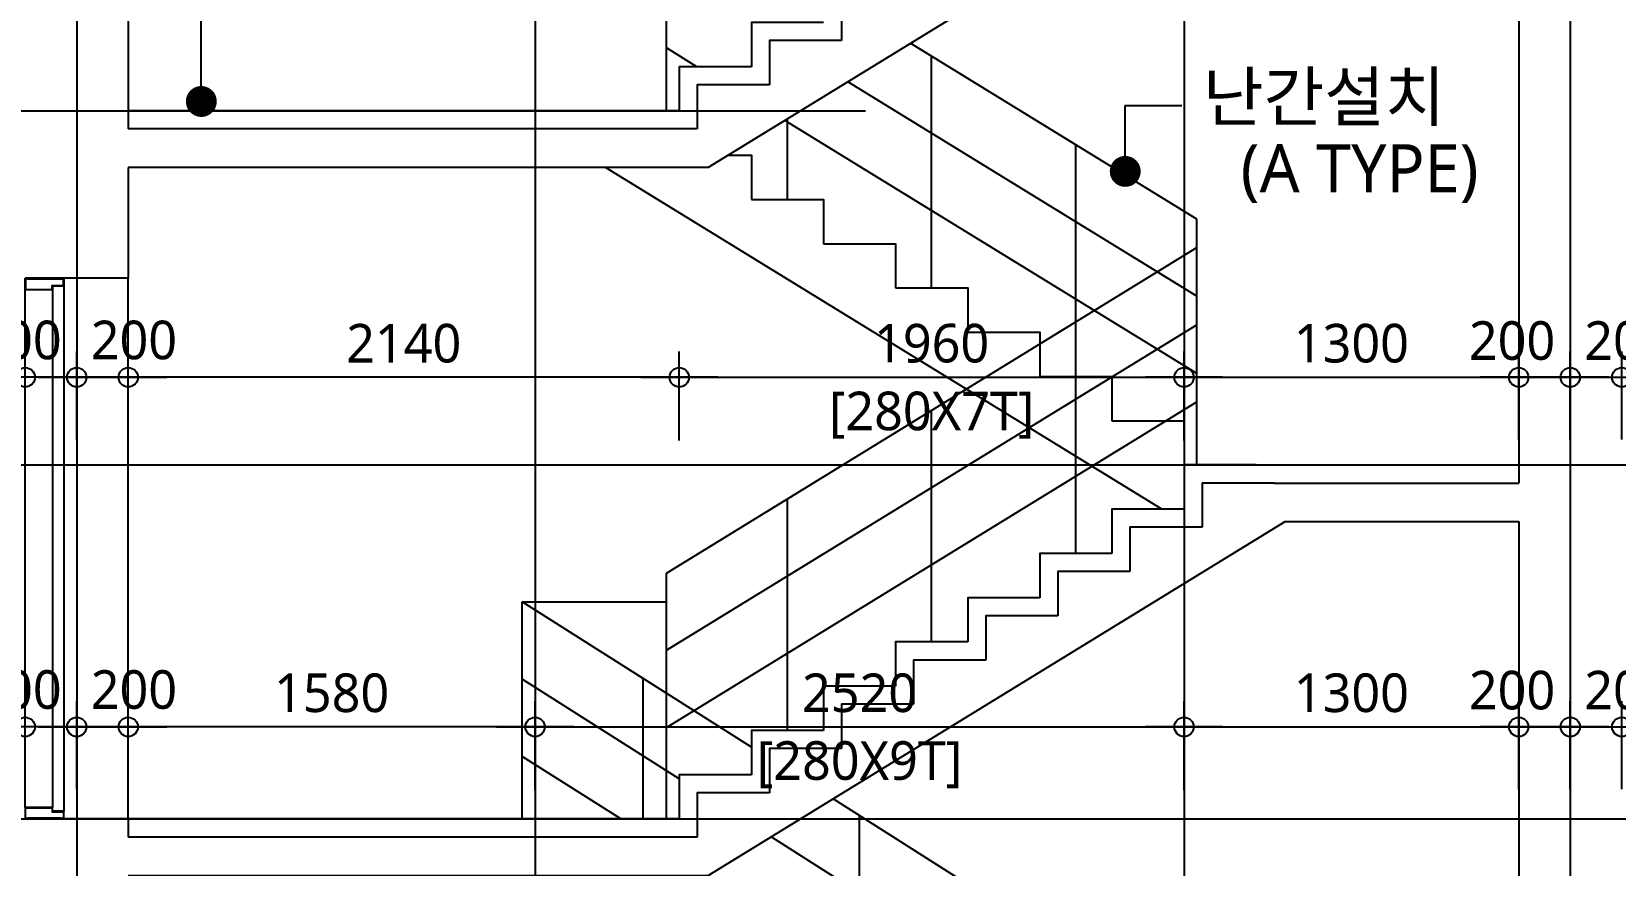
# Model space of a CAD drawing. Header units: millimetres. Extents: x -27104 to 125781, y -3376 to 46996.
# Drawn here: x 75482 to 81632, y 12218 to 15456 of the extents above; entities that cross this region are included whole.
import ezdxf
from ezdxf.enums import TextEntityAlignment as Align

# ---------------------------------------------------------------- set-up
doc = ezdxf.new("R2010")
doc.units = ezdxf.units.MM
doc.header["$LTSCALE"] = 100
doc.header["$MEASUREMENT"] = 0
doc.header["$PDSIZE"] = -10
doc.linetypes.add('CEN', pattern=[62, 60, -1, 0, -1])
doc.layers.get('0').update_dxf_attribs({"linetype": 'CONTINUOUS'})
doc.layers.get('Defpoints').update_dxf_attribs({"color": 171, "linetype": 'CONTINUOUS'})
for name, color, linetype in [('CEN(ST)', 1, 'CEN'), ('CON', 2, 'CONTINUOUS'), ('DOOR', 4, 'CONTINUOUS'), ('ELE-6', 8, 'CONTINUOUS'), ('FIN-1', 6, 'CONTINUOUS'), ('HAN', 9, 'CONTINUOUS'), ('NDIM', 7, 'CONTINUOUS'), ('TEXT(노트)', 7, 'CONTINUOUS')]:
    doc.layers.add(name, color=color, linetype=linetype)
doc.styles.add('CGS', font='cgse', dxfattribs={"bigfont": 'cgs'})
doc.styles.add('나눔바른고딕', font='NanumBarunGothic.ttf')
doc.dimstyles.new('NDIM 1200', dxfattribs={"dimscale": 75, "dimtxt": 3, "dimasz": 1, "dimexe": 2, "dimexo": 2, "dimgap": 1, "dimtad": 1, "dimdec": 0, "dimdsep": 46, "dimtxsty": 'CGS', "dimblk": 'DOT0', "dimcen": 1, "dimdle": 8, "dimclrd": 256, "dimclre": 256, "dimclrt": 256, "dimadec": 0, "dimazin": 0, "dimtfac": 1, "dimtdec": 0, "dimtix": 1, "dimtmove": 2, "dimatfit": 3, "dimldrblk": 'DOT0', "dimfxl": 1, "dimtolj": 1, "dimtzin": 0, "dimlwd": -1, "dimlwe": -1, "dimarcsym": 0})

# ---------------------------------------------------------------- blocks, each defined once
blk = doc.blocks.new('A$C46BA2E0B')
at = {"layer": 'DOOR'}
for p, q in [((0, 45), (0, 2055)), ((106, 2055), (106, 45)), ((150, 2070), (150, 30))]:
    blk.add_line(p, q, dxfattribs=at)
for points in [[(0, 2100), (16.5, 2100), (16.5, 2098.4), (1.6, 2098.4), (1.6, 2056.6), (104.4, 2056.6), (104.4, 2071.6), (148.4, 2071.6), (148.4, 2098.4), (133.5, 2098.4), (133.5, 2100), (150, 2100), (150, 2070), (106, 2070), (106, 2055), (0, 2055)], [(140.45, 2098.4), (140.45, 2096.8), (9.55, 2096.8), (9.55, 2098.4)], [(0, 0), (16.5, 0), (16.5, 1.6), (1.6, 1.6), (1.6, 43.4), (104.4, 43.4), (104.4, 28.4), (148.4, 28.4), (148.4, 1.6), (133.5, 1.6), (133.5, 0), (150, 0), (150, 30), (106, 30), (106, 45), (0, 45)], [(140.45, 1.6), (140.45, 3.2), (9.55, 3.2), (9.55, 1.6)]]:
    blk.add_lwpolyline(points, close=True, dxfattribs=at)
blk = doc.blocks.new('DOT0')
blk.add_line((-3, 0), (3, 0))
at = {"color": 6}
blk.add_circle((0, 0), 0.75, dxfattribs=at)
blk = doc.blocks.new('*D227')
at = {"layer": 'Defpoints', "color": 0, "ltscale": 0.4, "transparency": 16777216}
for p in [(75456.8, 14113.4), (75456.8, 13771.6), (75656.8, 13771.6)]:
    blk.add_point(p, dxfattribs=at)
at = {"layer": 'NDIM', "ltscale": 0.4, "transparency": 16777216}
for p, q in [((75456.8, 13871.6), (75456.8, 14213.4)), ((75656.8, 13871.6), (75656.8, 14213.4)), ((75606.8, 14113.4), (75506.8, 14113.4))]:
    blk.add_line(p, q, dxfattribs=at)
at = {"layer": 'NDIM', "ltscale": 0.4, "transparency": 16777216, "xscale": 50, "yscale": 50, "zscale": 50, "rotation": 180}
blk.add_blockref('DOT0', (75456.8, 14113.4), dxfattribs=at)
at = {"layer": 'NDIM', "ltscale": 0.4, "transparency": 16777216, "xscale": 50, "yscale": 50, "zscale": 50}
blk.add_blockref('DOT0', (75656.8, 14113.4), dxfattribs=at)
at = {"layer": 'NDIM', "ltscale": 0.4, "transparency": 16777216, "insert": (75430.7, 14257.5), "char_height": 150, "attachment_point": 5, "style": '나눔바른고딕'}
blk.add_mtext('\\A1;200', dxfattribs=at)
blk = doc.blocks.new('*D228')
at = {"layer": 'Defpoints', "color": 0, "ltscale": 0.4, "transparency": 16777216}
for p in [(75856.8, 14113.4), (75656.8, 13771.6), (75856.8, 13771.6)]:
    blk.add_point(p, dxfattribs=at)
at = {"layer": 'NDIM', "ltscale": 0.4, "transparency": 16777216}
for p, q in [((75656.8, 13871.6), (75656.8, 14213.4)), ((75856.8, 13871.6), (75856.8, 14213.4)), ((75706.8, 14113.4), (75806.8, 14113.4))]:
    blk.add_line(p, q, dxfattribs=at)
at = {"layer": 'NDIM', "ltscale": 0.4, "transparency": 16777216, "xscale": 50, "yscale": 50, "zscale": 50, "rotation": 180}
blk.add_blockref('DOT0', (75656.8, 14113.4), dxfattribs=at)
at = {"layer": 'NDIM', "ltscale": 0.4, "transparency": 16777216, "xscale": 50, "yscale": 50, "zscale": 50}
blk.add_blockref('DOT0', (75856.8, 14113.4), dxfattribs=at)
at = {"layer": 'NDIM', "ltscale": 0.4, "transparency": 16777216, "insert": (75878.9, 14257.5), "char_height": 150, "attachment_point": 5, "style": '나눔바른고딕'}
blk.add_mtext('\\A1;200', dxfattribs=at)
blk = doc.blocks.new('*D229')
at = {"layer": 'Defpoints', "color": 0, "ltscale": 0.4, "transparency": 16777216}
for p in [(75856.8, 14113.4), (75856.8, 13771.6), (77996.8, 13768.3)]:
    blk.add_point(p, dxfattribs=at)
at = {"layer": 'NDIM', "ltscale": 0.4, "transparency": 16777216}
for p, q in [((75856.8, 13871.6), (75856.8, 14213.4)), ((77996.8, 13868.3), (77996.8, 14213.4)), ((77946.8, 14113.4), (75906.8, 14113.4))]:
    blk.add_line(p, q, dxfattribs=at)
at = {"layer": 'NDIM', "ltscale": 0.4, "transparency": 16777216, "xscale": 50, "yscale": 50, "zscale": 50, "rotation": 180}
blk.add_blockref('DOT0', (75856.8, 14113.4), dxfattribs=at)
at = {"layer": 'NDIM', "ltscale": 0.4, "transparency": 16777216, "xscale": 50, "yscale": 50, "zscale": 50}
blk.add_blockref('DOT0', (77996.8, 14113.4), dxfattribs=at)
at = {"layer": 'NDIM', "ltscale": 0.4, "transparency": 16777216, "insert": (76926.8, 14244.8), "char_height": 150, "attachment_point": 5, "style": '나눔바른고딕'}
blk.add_mtext('\\A1;2140', dxfattribs=at)
blk = doc.blocks.new('*D230')
at = {"layer": 'Defpoints', "color": 0, "ltscale": 0.4, "transparency": 16777216}
for p in [(79956.8, 14113.4), (77996.8, 13768.3), (79956.8, 13768.3)]:
    blk.add_point(p, dxfattribs=at)
at = {"layer": 'NDIM', "ltscale": 0.4, "transparency": 16777216}
for p, q in [((77996.8, 13868.3), (77996.8, 14213.4)), ((79956.8, 13868.3), (79956.8, 14213.4)), ((78046.8, 14113.4), (79906.8, 14113.4))]:
    blk.add_line(p, q, dxfattribs=at)
at = {"layer": 'NDIM', "ltscale": 0.4, "transparency": 16777216, "xscale": 50, "yscale": 50, "zscale": 50, "rotation": 180}
blk.add_blockref('DOT0', (77996.8, 14113.4), dxfattribs=at)
at = {"layer": 'NDIM', "ltscale": 0.4, "transparency": 16777216, "xscale": 50, "yscale": 50, "zscale": 50}
blk.add_blockref('DOT0', (79956.8, 14113.4), dxfattribs=at)
at = {"layer": 'NDIM', "ltscale": 0.4, "transparency": 16777216, "char_height": 150, "attachment_point": 5, "style": '나눔바른고딕'}
for s, insert in [('\\A1;1960', (78976.8, 14244.9)), ('\\A1;[280X7T]', (78976.8, 13966.2))]:
    blk.add_mtext(s, dxfattribs=dict(at, insert=insert))
blk = doc.blocks.new('*D231')
at = {"layer": 'Defpoints', "color": 0, "ltscale": 0.4, "transparency": 16777216}
for p in [(81256.8, 14113.4), (79956.8, 13768.3), (81256.8, 13771.6)]:
    blk.add_point(p, dxfattribs=at)
at = {"layer": 'NDIM', "ltscale": 0.4, "transparency": 16777216}
for p, q in [((79956.8, 13868.3), (79956.8, 14213.4)), ((81256.8, 13871.6), (81256.8, 14213.4)), ((80006.8, 14113.4), (81206.8, 14113.4))]:
    blk.add_line(p, q, dxfattribs=at)
at = {"layer": 'NDIM', "ltscale": 0.4, "transparency": 16777216, "xscale": 50, "yscale": 50, "zscale": 50, "rotation": 180}
blk.add_blockref('DOT0', (79956.8, 14113.4), dxfattribs=at)
at = {"layer": 'NDIM', "ltscale": 0.4, "transparency": 16777216, "xscale": 50, "yscale": 50, "zscale": 50}
blk.add_blockref('DOT0', (81256.8, 14113.4), dxfattribs=at)
at = {"layer": 'NDIM', "ltscale": 0.4, "transparency": 16777216, "insert": (80606.8, 14244.9), "char_height": 150, "attachment_point": 5, "style": '나눔바른고딕'}
blk.add_mtext('\\A1;1300', dxfattribs=at)
blk = doc.blocks.new('*D232')
at = {"layer": 'Defpoints', "color": 0, "ltscale": 0.4, "transparency": 16777216}
for p in [(81256.8, 14113.4), (81256.8, 13771.6), (81456.8, 13771.6)]:
    blk.add_point(p, dxfattribs=at)
at = {"layer": 'NDIM', "ltscale": 0.4, "transparency": 16777216}
for p, q in [((81256.8, 13871.6), (81256.8, 14213.4)), ((81456.8, 13871.6), (81456.8, 14213.4)), ((81406.8, 14113.4), (81306.8, 14113.4))]:
    blk.add_line(p, q, dxfattribs=at)
at = {"layer": 'NDIM', "ltscale": 0.4, "transparency": 16777216, "xscale": 50, "yscale": 50, "zscale": 50, "rotation": 180}
blk.add_blockref('DOT0', (81256.8, 14113.4), dxfattribs=at)
at = {"layer": 'NDIM', "ltscale": 0.4, "transparency": 16777216, "xscale": 50, "yscale": 50, "zscale": 50}
blk.add_blockref('DOT0', (81456.8, 14113.4), dxfattribs=at)
at = {"layer": 'NDIM', "ltscale": 0.4, "transparency": 16777216, "insert": (81230.7, 14255.2), "char_height": 150, "attachment_point": 5, "style": '나눔바른고딕'}
blk.add_mtext('\\A1;200', dxfattribs=at)
blk = doc.blocks.new('*D233')
at = {"layer": 'Defpoints', "color": 0, "ltscale": 0.4, "transparency": 16777216}
for p in [(81656.8, 14113.4), (81456.8, 13771.6), (81656.8, 13771.6)]:
    blk.add_point(p, dxfattribs=at)
at = {"layer": 'NDIM', "ltscale": 0.4, "transparency": 16777216}
for p, q in [((81456.8, 13871.6), (81456.8, 14213.4)), ((81656.8, 13871.6), (81656.8, 14213.4)), ((81506.8, 14113.4), (81606.8, 14113.4))]:
    blk.add_line(p, q, dxfattribs=at)
at = {"layer": 'NDIM', "ltscale": 0.4, "transparency": 16777216, "xscale": 50, "yscale": 50, "zscale": 50, "rotation": 180}
blk.add_blockref('DOT0', (81456.8, 14113.4), dxfattribs=at)
at = {"layer": 'NDIM', "ltscale": 0.4, "transparency": 16777216, "xscale": 50, "yscale": 50, "zscale": 50}
blk.add_blockref('DOT0', (81656.8, 14113.4), dxfattribs=at)
at = {"layer": 'NDIM', "ltscale": 0.4, "transparency": 16777216, "insert": (81678.9, 14255.2), "char_height": 150, "attachment_point": 5, "style": '나눔바른고딕'}
blk.add_mtext('\\A1;200', dxfattribs=at)
blk = doc.blocks.new('*D234')
at = {"layer": 'Defpoints', "color": 0, "ltscale": 0.4, "transparency": 16777216}
for p in [(75456.8, 12755.6), (75456.8, 12413.8), (75656.8, 12413.8)]:
    blk.add_point(p, dxfattribs=at)
at = {"layer": 'NDIM', "ltscale": 0.4, "transparency": 16777216}
for p, q in [((75456.8, 12513.8), (75456.8, 12855.6)), ((75656.8, 12513.8), (75656.8, 12855.6)), ((75606.8, 12755.6), (75506.8, 12755.6))]:
    blk.add_line(p, q, dxfattribs=at)
at = {"layer": 'NDIM', "ltscale": 0.4, "transparency": 16777216, "xscale": 50, "yscale": 50, "zscale": 50, "rotation": 180}
blk.add_blockref('DOT0', (75456.8, 12755.6), dxfattribs=at)
at = {"layer": 'NDIM', "ltscale": 0.4, "transparency": 16777216, "xscale": 50, "yscale": 50, "zscale": 50}
blk.add_blockref('DOT0', (75656.8, 12755.6), dxfattribs=at)
at = {"layer": 'NDIM', "ltscale": 0.4, "transparency": 16777216, "insert": (75430.7, 12899.7), "char_height": 150, "attachment_point": 5, "style": '나눔바른고딕'}
blk.add_mtext('\\A1;200', dxfattribs=at)
blk = doc.blocks.new('*D235')
at = {"layer": 'Defpoints', "color": 0, "ltscale": 0.4, "transparency": 16777216}
for p in [(75856.8, 12755.6), (75656.8, 12413.8), (75856.8, 12413.8)]:
    blk.add_point(p, dxfattribs=at)
at = {"layer": 'NDIM', "ltscale": 0.4, "transparency": 16777216}
for p, q in [((75656.8, 12513.8), (75656.8, 12855.6)), ((75856.8, 12513.8), (75856.8, 12855.6)), ((75706.8, 12755.6), (75806.8, 12755.6))]:
    blk.add_line(p, q, dxfattribs=at)
at = {"layer": 'NDIM', "ltscale": 0.4, "transparency": 16777216, "xscale": 50, "yscale": 50, "zscale": 50, "rotation": 180}
blk.add_blockref('DOT0', (75656.8, 12755.6), dxfattribs=at)
at = {"layer": 'NDIM', "ltscale": 0.4, "transparency": 16777216, "xscale": 50, "yscale": 50, "zscale": 50}
blk.add_blockref('DOT0', (75856.8, 12755.6), dxfattribs=at)
at = {"layer": 'NDIM', "ltscale": 0.4, "transparency": 16777216, "insert": (75878.9, 12899.7), "char_height": 150, "attachment_point": 5, "style": '나눔바른고딕'}
blk.add_mtext('\\A1;200', dxfattribs=at)
blk = doc.blocks.new('*D236')
at = {"layer": 'Defpoints', "color": 0, "ltscale": 0.4, "transparency": 16777216}
for p in [(75856.8, 12755.6), (75856.8, 12413.8), (77436.8, 12410.5)]:
    blk.add_point(p, dxfattribs=at)
at = {"layer": 'NDIM', "ltscale": 0.4, "transparency": 16777216}
for p, q in [((75856.8, 12513.8), (75856.8, 12855.6)), ((77436.8, 12510.5), (77436.8, 12855.6)), ((77386.8, 12755.6), (75906.8, 12755.6))]:
    blk.add_line(p, q, dxfattribs=at)
at = {"layer": 'NDIM', "ltscale": 0.4, "transparency": 16777216, "xscale": 50, "yscale": 50, "zscale": 50, "rotation": 180}
blk.add_blockref('DOT0', (75856.8, 12755.6), dxfattribs=at)
at = {"layer": 'NDIM', "ltscale": 0.4, "transparency": 16777216, "xscale": 50, "yscale": 50, "zscale": 50}
blk.add_blockref('DOT0', (77436.8, 12755.6), dxfattribs=at)
at = {"layer": 'NDIM', "ltscale": 0.4, "transparency": 16777216, "insert": (76646.8, 12887), "char_height": 150, "attachment_point": 5, "style": '나눔바른고딕'}
blk.add_mtext('\\A1;1580', dxfattribs=at)
blk = doc.blocks.new('*D237')
at = {"layer": 'Defpoints', "color": 0, "ltscale": 0.4, "transparency": 16777216}
for p in [(79956.8, 12755.6), (77436.8, 12410.5), (79956.8, 12410.5)]:
    blk.add_point(p, dxfattribs=at)
at = {"layer": 'NDIM', "ltscale": 0.4, "transparency": 16777216}
for p, q in [((77436.8, 12510.5), (77436.8, 12855.6)), ((79956.8, 12510.5), (79956.8, 12855.6)), ((77486.8, 12755.6), (79906.8, 12755.6))]:
    blk.add_line(p, q, dxfattribs=at)
at = {"layer": 'NDIM', "ltscale": 0.4, "transparency": 16777216, "xscale": 50, "yscale": 50, "zscale": 50, "rotation": 180}
blk.add_blockref('DOT0', (77436.8, 12755.6), dxfattribs=at)
at = {"layer": 'NDIM', "ltscale": 0.4, "transparency": 16777216, "xscale": 50, "yscale": 50, "zscale": 50}
blk.add_blockref('DOT0', (79956.8, 12755.6), dxfattribs=at)
at = {"layer": 'NDIM', "ltscale": 0.4, "transparency": 16777216, "char_height": 150, "attachment_point": 5, "style": '나눔바른고딕'}
for s, insert in [('\\A1;2520', (78696.8, 12887)), ('\\A1;[280X9T]', (78696.8, 12608.4))]:
    blk.add_mtext(s, dxfattribs=dict(at, insert=insert))
blk = doc.blocks.new('*D238')
at = {"layer": 'Defpoints', "color": 0, "ltscale": 0.4, "transparency": 16777216}
for p in [(81256.8, 12755.6), (79956.8, 12410.5), (81256.8, 12413.8)]:
    blk.add_point(p, dxfattribs=at)
at = {"layer": 'NDIM', "ltscale": 0.4, "transparency": 16777216}
for p, q in [((79956.8, 12510.5), (79956.8, 12855.6)), ((81256.8, 12513.8), (81256.8, 12855.6)), ((80006.8, 12755.6), (81206.8, 12755.6))]:
    blk.add_line(p, q, dxfattribs=at)
at = {"layer": 'NDIM', "ltscale": 0.4, "transparency": 16777216, "xscale": 50, "yscale": 50, "zscale": 50, "rotation": 180}
blk.add_blockref('DOT0', (79956.8, 12755.6), dxfattribs=at)
at = {"layer": 'NDIM', "ltscale": 0.4, "transparency": 16777216, "xscale": 50, "yscale": 50, "zscale": 50}
blk.add_blockref('DOT0', (81256.8, 12755.6), dxfattribs=at)
at = {"layer": 'NDIM', "ltscale": 0.4, "transparency": 16777216, "insert": (80606.8, 12887.1), "char_height": 150, "attachment_point": 5, "style": '나눔바른고딕'}
blk.add_mtext('\\A1;1300', dxfattribs=at)
blk = doc.blocks.new('*D239')
at = {"layer": 'Defpoints', "color": 0, "ltscale": 0.4, "transparency": 16777216}
for p in [(81256.8, 12755.6), (81256.8, 12413.8), (81456.8, 12413.8)]:
    blk.add_point(p, dxfattribs=at)
at = {"layer": 'NDIM', "ltscale": 0.4, "transparency": 16777216}
for p, q in [((81256.8, 12513.8), (81256.8, 12855.6)), ((81456.8, 12513.8), (81456.8, 12855.6)), ((81406.8, 12755.6), (81306.8, 12755.6))]:
    blk.add_line(p, q, dxfattribs=at)
at = {"layer": 'NDIM', "ltscale": 0.4, "transparency": 16777216, "xscale": 50, "yscale": 50, "zscale": 50, "rotation": 180}
blk.add_blockref('DOT0', (81256.8, 12755.6), dxfattribs=at)
at = {"layer": 'NDIM', "ltscale": 0.4, "transparency": 16777216, "xscale": 50, "yscale": 50, "zscale": 50}
blk.add_blockref('DOT0', (81456.8, 12755.6), dxfattribs=at)
at = {"layer": 'NDIM', "ltscale": 0.4, "transparency": 16777216, "insert": (81230.7, 12897.4), "char_height": 150, "attachment_point": 5, "style": '나눔바른고딕'}
blk.add_mtext('\\A1;200', dxfattribs=at)
blk = doc.blocks.new('*D240')
at = {"layer": 'Defpoints', "color": 0, "ltscale": 0.4, "transparency": 16777216}
for p in [(81656.8, 12755.6), (81456.8, 12413.8), (81656.8, 12413.8)]:
    blk.add_point(p, dxfattribs=at)
at = {"layer": 'NDIM', "ltscale": 0.4, "transparency": 16777216}
for p, q in [((81456.8, 12513.8), (81456.8, 12855.6)), ((81656.8, 12513.8), (81656.8, 12855.6)), ((81506.8, 12755.6), (81606.8, 12755.6))]:
    blk.add_line(p, q, dxfattribs=at)
at = {"layer": 'NDIM', "ltscale": 0.4, "transparency": 16777216, "xscale": 50, "yscale": 50, "zscale": 50, "rotation": 180}
blk.add_blockref('DOT0', (81456.8, 12755.6), dxfattribs=at)
at = {"layer": 'NDIM', "ltscale": 0.4, "transparency": 16777216, "xscale": 50, "yscale": 50, "zscale": 50}
blk.add_blockref('DOT0', (81656.8, 12755.6), dxfattribs=at)
at = {"layer": 'NDIM', "ltscale": 0.4, "transparency": 16777216, "insert": (81678.9, 12897.4), "char_height": 150, "attachment_point": 5, "style": '나눔바른고딕'}
blk.add_mtext('\\A1;200', dxfattribs=at)

msp = doc.modelspace()

# ---------------------------------------------------------------- linework, layer by layer
at = {"layer": 'CEN(ST)', "ltscale": 10000}
for p, q in [((75656.8, 38897.9), (75656.8, 825)), ((77436.8, 38897.9), (77436.8, 4844.8)), ((79956.8, 38897.9), (79956.8, 6339.6)), ((81456.8, 38897.9), (81456.8, 825)), ((70860.6, 15147.9), (78720.2, 15147.9)), ((70860.6, 13772.9), (82104.8, 13772.9)), ((70860.6, 12397.9), (88481.4, 12397.9))]:
    msp.add_line(p, q, dxfattribs=at)
at = {"layer": 'CON', "ltscale": 10000}
for p, q in [((75856.8, 17677.9), (75856.8, 15077.9)), ((81256.8, 16302.9), (81256.8, 13702.9)), ((75856.8, 14927.9), (75856.8, 14497.9)), ((75856.8, 14497.9), (75456.8, 14497.9)), ((81256.8, 13552.9), (81256.8, 10552.9)), ((75856.8, 12397.9), (75456.8, 12397.9)), ((75856.8, 12397.9), (75856.8, 12327.9))]:
    msp.add_line(p, q, dxfattribs=at)
for points in [[(81256.8, 16302.9), (80349.2, 16302.9), (78109.2, 14927.9), (75856.8, 14927.9)], [(78906.8, 15593.5), (78626.8, 15593.5), (78626.8, 15421.7)], [(78626.8, 15421.7), (78346.8, 15421.7), (78346.8, 15249.8)], [(78346.8, 15249.8), (78066.8, 15249.8), (78066.8, 15077.9)], [(78066.8, 15077.9), (75856.8, 15077.9)], [(80306.8, 13702.9), (80026.8, 13702.9), (80026.8, 13531)], [(80306.8, 13702.9), (81256.8, 13702.9)], [(75856.8, 12177.9), (78109.2, 12177.9), (80349.2, 13552.9), (81256.8, 13552.9)], [(80026.8, 13531), (79746.8, 13531), (79746.8, 13359.2)], [(79746.8, 13359.2), (79466.8, 13359.2), (79466.8, 13187.3)], [(79466.8, 13187.3), (79186.8, 13187.3), (79186.8, 13015.4)], [(79186.8, 13015.4), (78906.8, 13015.4), (78906.8, 12843.5)], [(78906.8, 12843.5), (78626.8, 12843.5), (78626.8, 12671.7)], [(78626.8, 12671.7), (78346.8, 12671.7), (78346.8, 12499.8)], [(78346.8, 12499.8), (78066.8, 12499.8), (78066.8, 12327.9)], [(78066.8, 12327.9), (75856.8, 12327.9)]]:
    msp.add_lwpolyline(points, dxfattribs=at)
at = {"layer": 'ELE-6', "ltscale": 10000}
for points in [[(78187.6, 14976), (78276.8, 14976), (78276.8, 14804.2)], [(79871.2, 13601), (77709.6, 14927.9)], [(78276.8, 14804.2), (78556.8, 14804.2), (78556.8, 14632.3)], [(78556.8, 14632.3), (78836.8, 14632.3), (78836.8, 14460.4)], [(78836.8, 14460.4), (79116.8, 14460.4), (79116.8, 14288.5)], [(79116.8, 14288.5), (79396.8, 14288.5), (79396.8, 14116.7)], [(79396.8, 14116.7), (79676.8, 14116.7), (79676.8, 13944.8)], [(79676.8, 13944.8), (79956.8, 13944.8), (79956.8, 13772.9)]]:
    msp.add_lwpolyline(points, dxfattribs=at)
at = {"layer": 'FIN-1', "ltscale": 10000}
for points in [[(78556.8, 15491.7), (78276.8, 15491.7), (78276.8, 15319.8)], [(78276.8, 15319.8), (77996.8, 15319.8), (77996.8, 15147.9)], [(77996.8, 15147.9), (75856.8, 15147.9)], [(80236.8, 13772.9), (79956.8, 13772.9), (79956.8, 13601)], [(80236.8, 13772.9), (81256.8, 13772.9)], [(79956.8, 13601), (79676.8, 13601), (79676.8, 13429.2)], [(79676.8, 13429.2), (79396.8, 13429.2), (79396.8, 13257.3)], [(79396.8, 13257.3), (79116.8, 13257.3), (79116.8, 13085.4)], [(79116.8, 13085.4), (78836.8, 13085.4), (78836.8, 12913.5)], [(78836.8, 12913.5), (78556.8, 12913.5), (78556.8, 12741.7)], [(78556.8, 12741.7), (78276.8, 12741.7), (78276.8, 12569.8)], [(78276.8, 12569.8), (77996.8, 12569.8), (77996.8, 12397.9)], [(77996.8, 12397.9), (75856.8, 12397.9)]]:
    msp.add_lwpolyline(points, dxfattribs=at)
at = {"layer": 'HAN', "ltscale": 10000}
for p, q in [((77946.8, 15147.9), (77946.8, 16103.2)), ((78065.5, 15319.8), (77946.8, 15392.7)), ((80006.8, 14728.2), (78895.3, 15410.5)), ((78976.8, 14460.4), (78976.8, 15360.4)), ((80006.8, 14428.2), (78650.9, 15260.5)), ((80006.8, 14128.2), (78406.5, 15110.5)), ((78416.8, 14804.2), (78416.8, 15116.8)), ((79536.8, 14116.7), (79536.8, 15016.7)), ((80006.8, 13772.9), (80006.8, 14728.2)), ((77946.8, 13353.2), (80006.8, 14617.7)), ((75856.8, 12397.9), (75856.8, 14497.9)), ((77946.8, 13053.2), (80006.8, 14317.7)), ((79536.8, 13429.2), (79536.8, 14329.2)), ((77946.8, 12753.2), (80006.8, 14017.7)), ((78976.8, 13085.4), (78976.8, 13985.4)), ((78416.8, 12741.7), (78416.8, 13641.7)), ((77946.8, 12397.9), (77946.8, 13353.2)), ((77386.8, 12397.9), (77386.8, 13240.9)), ((77386.8, 13240.9), (77946.8, 13240.9)), ((78276.8, 12676.7), (77386.8, 13240.9)), ((77996.8, 12554.2), (77386.8, 12940.9)), ((77856.8, 12397.9), (77856.8, 12942.9)), ((77770, 12397.9), (77386.8, 12640.9)), ((80006.8, 11580), (78594, 12475.6)), ((78696.8, 11510.4), (78696.8, 12410.4)), ((80006.8, 11280), (78353.6, 12328))]:
    msp.add_line(p, q, dxfattribs=at)

# ---------------------------------------------------------------- block references
at = {"ltscale": 10000}
msp.add_blockref('A$C46BA2E0B', (75456.8, 12397.9), dxfattribs=at)

# ---------------------------------------------------------------- texts
at = {"layer": 'TEXT(노트)', "style": '나눔바른고딕'}
for s, p in [('난간설치', (80971.7, 15203.1)), ('(A TYPE)', (81100.5, 14925.1))]:
    msp.add_text(s, height=187.5, dxfattribs=at).set_placement(p, align=Align.MIDDLE_RIGHT)

# ---------------------------------------------------------------- dimensions: what is measured, and where the dimension line sits
at = {"layer": 'NDIM', "ltscale": 0.4}
for base, p1, p2, picture, middle in [((75456.8, 14113.4), (75656.8, 13771.6), (75456.8, 13771.6), '*D227', (75430.7, 14257.5)), ((81256.8, 14113.4), (81456.8, 13771.6), (81256.8, 13771.6), '*D232', (81230.7, 14255.2)), ((75456.8, 12755.6), (75656.8, 12413.8), (75456.8, 12413.8), '*D234', (75430.7, 12899.7)), ((81256.8, 12755.6), (81456.8, 12413.8), (81256.8, 12413.8), '*D239', (81230.7, 12897.4))]:
    dim = msp.add_linear_dim(base=base, p1=p1, p2=p2, angle=180, dimstyle='NDIM 1200', override={"dimscale": 50, "dimtxsty": '나눔바른고딕'}, dxfattribs=at)
    dim.commit()
    dim.dimension.update_dxf_attribs({"geometry": picture, "text_midpoint": middle, "dimtype": 160})
for base, p1, p2, picture, middle in [((75856.8, 14113.4), (75656.8, 13771.6), (75856.8, 13771.6), '*D228', (75878.9, 14257.5)), ((81656.8, 14113.4), (81456.8, 13771.6), (81656.8, 13771.6), '*D233', (81678.9, 14255.2)), ((75856.8, 12755.6), (75656.8, 12413.8), (75856.8, 12413.8), '*D235', (75878.9, 12899.7)), ((81656.8, 12755.6), (81456.8, 12413.8), (81656.8, 12413.8), '*D240', (81678.9, 12897.4))]:
    dim = msp.add_linear_dim(base=base, p1=p1, p2=p2, dimstyle='NDIM 1200', override={"dimscale": 50, "dimtxsty": '나눔바른고딕'}, dxfattribs=at)
    dim.commit()
    dim.dimension.update_dxf_attribs({"geometry": picture, "text_midpoint": middle, "dimtype": 160})
for base, p1, p2, picture, middle in [((75856.8, 14113.4), (77996.8, 13768.3), (75856.8, 13771.6), '*D229', (76926.8, 14244.8)), ((75856.8, 12755.6), (77436.8, 12410.5), (75856.8, 12413.8), '*D236', (76646.8, 12887))]:
    dim = msp.add_linear_dim(base=base, p1=p1, p2=p2, angle=180, dimstyle='NDIM 1200', override={"dimscale": 50, "dimtxsty": '나눔바른고딕'}, dxfattribs=at)
    dim.commit()
    dim.dimension.update_dxf_attribs({"geometry": picture, "text_midpoint": middle})
for base, p1, p2, text, picture, middle in [((79956.8, 14113.4), (77996.8, 13768.3), (79956.8, 13768.3), '<>\\X[280X7T]', '*D230', (78976.8, 14113.4)), ((79956.8, 12755.6), (77436.8, 12410.5), (79956.8, 12410.5), '<>\\X[280X9T]', '*D237', (78696.8, 12755.6))]:
    dim = msp.add_linear_dim(base=base, p1=p1, p2=p2, text=text, dimstyle='NDIM 1200', override={"dimscale": 50, "dimtxsty": '나눔바른고딕'}, dxfattribs=at)
    dim.commit()
    dim.dimension.update_dxf_attribs({"geometry": picture, "text_midpoint": middle})
for base, p1, p2, picture, middle in [((81256.8, 14113.4), (79956.8, 13768.3), (81256.8, 13771.6), '*D231', (80606.8, 14244.9)), ((81256.8, 12755.6), (79956.8, 12410.5), (81256.8, 12413.8), '*D238', (80606.8, 12887.1))]:
    dim = msp.add_linear_dim(base=base, p1=p1, p2=p2, dimstyle='NDIM 1200', override={"dimscale": 50, "dimtxsty": '나눔바른고딕'}, dxfattribs=at)
    dim.commit()
    dim.dimension.update_dxf_attribs({"geometry": picture, "text_midpoint": middle})

# ---------------------------------------------------------------- leaders
at = {"layer": 'NDIM', "ltscale": 10000}
for points in [[(76140.6, 15184.7), (76140.6, 15997.7), (76340.6, 15997.7)], [(79728.6, 14913.2), (79728.6, 15169.1), (79948.5, 15169.1)]]:
    msp.add_leader(points, dimstyle='NDIM 1200', override={"dimscale": 120, "dimasz": 1, "dimgap": 1, "dimtad": 0, "dimldrblk": 'Dot'}, dxfattribs=at)

doc.saveas('drawing.dxf')
